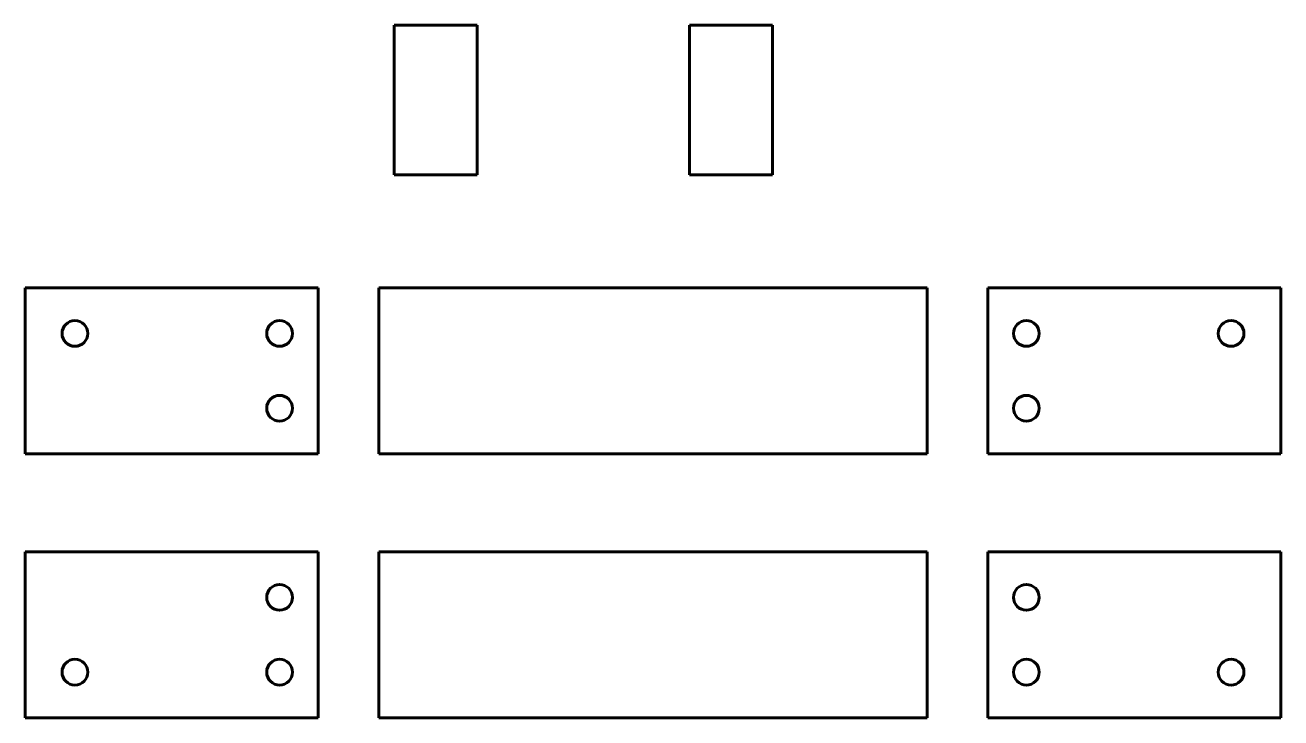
# Model space of a CAD drawing. Header units: millimetres. Extents: x -922 to 590, y -44 to 789.
import ezdxf

# ---------------------------------------------------------------- set-up
doc = ezdxf.new("R2010")
doc.units = ezdxf.units.MM
doc.linetypes.add('K5LT_BASIC', pattern=[0])

# ---------------------------------------------------------------- blocks, each defined once
blk = doc.blocks.new('U0')
at = {"color": 150, "linetype": 'K5LT_BASIC', "lineweight": 60}
for p, q in [((-377.7, 789.4), (-477.7, 789.4)), ((-477.7, 789.4), (-477.7, 609.4)), ((-377.7, 609.4), (-377.7, 789.4)), ((-477.7, 609.4), (-377.7, 609.4))]:
    blk.add_line(p, q, dxfattribs=at)
blk = doc.blocks.new('U1')
at = {"color": 150, "linetype": 'K5LT_BASIC', "lineweight": 60}
for p, q in [((-122.3, 609.4), (-122.3, 789.4)), ((-122.3, 789.4), (-22.3, 789.4)), ((-22.3, 789.4), (-22.3, 609.4)), ((-22.3, 609.4), (-122.3, 609.4))]:
    blk.add_line(p, q, dxfattribs=at)

msp = doc.modelspace()

# ---------------------------------------------------------------- linework, layer by layer
at = {"color": 150, "linetype": 'K5LT_BASIC', "lineweight": 60}
for p, q in [((-922.2, 273.4), (-922.2, 473.4)), ((-922.2, 473.4), (-569.2, 473.4)), ((-569.2, 473.4), (-569.2, 273.4)), ((163.9, 473.4), (-496.1, 473.4)), ((-496.1, 273.4), (-496.1, 473.4)), ((163.9, 273.4), (163.9, 473.4)), ((590, 473.4), (237, 473.4)), ((237, 473.4), (237, 273.4)), ((590, 273.4), (590, 473.4)), ((-922.2, 273.4), (-569.2, 273.4)), ((163.9, 273.4), (-496.1, 273.4)), ((590, 273.4), (237, 273.4)), ((-922.2, 155.8), (-922.2, -44.2)), ((-922.2, 155.8), (-569.2, 155.8)), ((-569.2, -44.2), (-569.2, 155.8)), ((163.9, 155.8), (-496.1, 155.8)), ((-496.1, 155.8), (-496.1, -44.2)), ((163.9, 155.8), (163.9, -44.2)), ((590, 155.8), (237, 155.8)), ((237, -44.2), (237, 155.8)), ((590, 155.8), (590, -44.2)), ((-922.2, -44.2), (-569.2, -44.2)), ((163.9, -44.2), (-496.1, -44.2)), ((590, -44.2), (237, -44.2))]:
    msp.add_line(p, q, dxfattribs=at)
for centre in [(-862.2, 418.4), (-615.7, 418.4), (283.5, 418.4), (530, 418.4), (-615.7, 328.4), (283.5, 328.4), (-615.7, 100.8), (283.5, 100.8), (-862.2, 10.8), (-615.7, 10.8), (283.5, 10.8), (530, 10.8)]:
    msp.add_circle(centre, 15.5, dxfattribs=at)

# ---------------------------------------------------------------- block references
for name in ['U0', 'U1']:
    msp.add_blockref(name, (0, 0))

doc.saveas('drawing.dxf')
